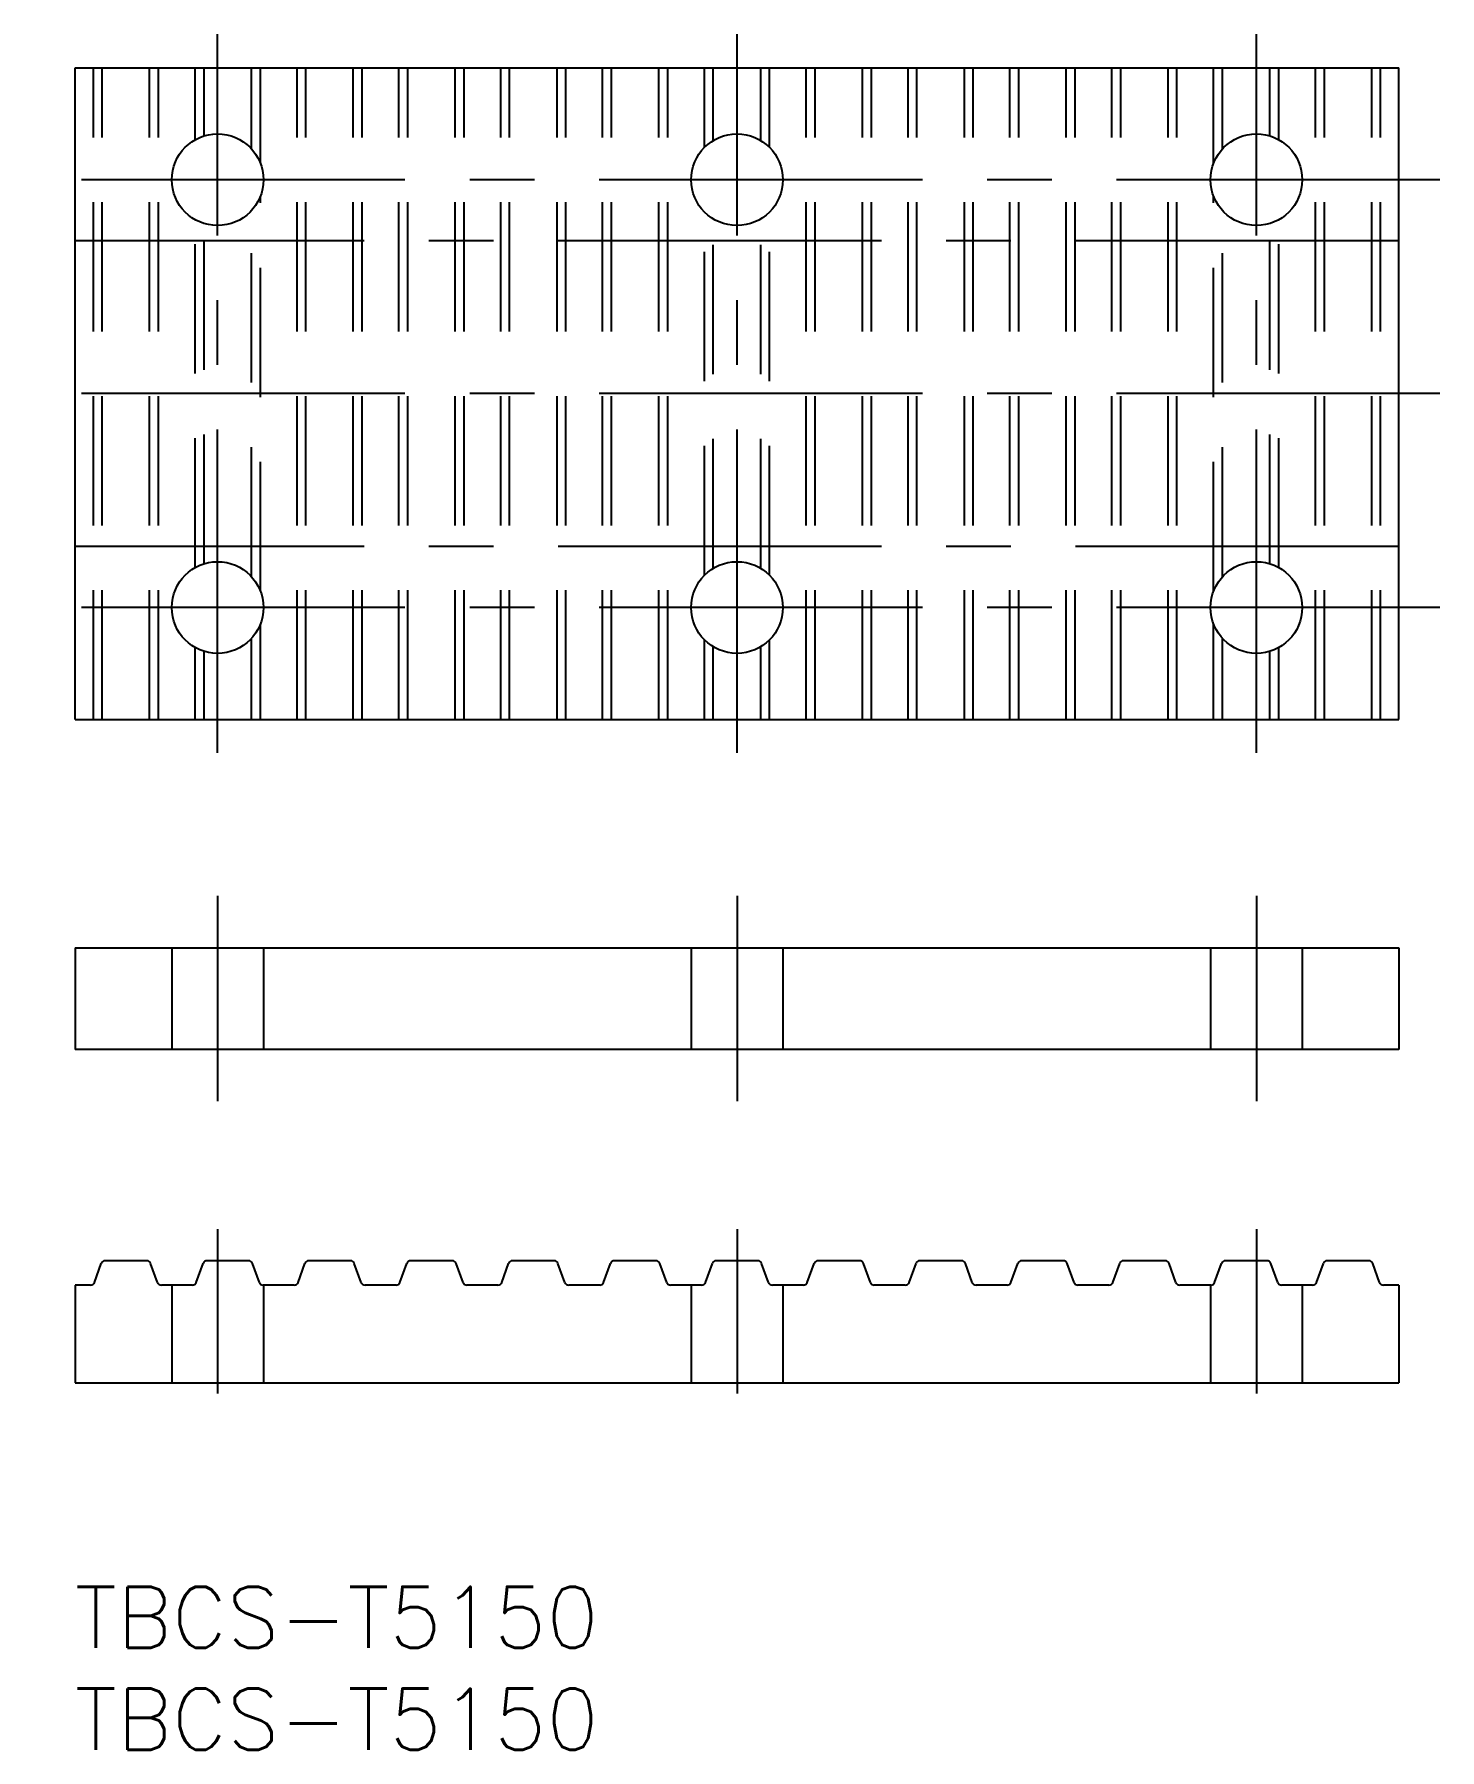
# Model space of a CAD drawing. Extents: x -2 to 67, y -8 to 76.2.
import ezdxf

# ---------------------------------------------------------------- set-up
doc = ezdxf.new("R2010")
doc.units = 0
doc.header["$LTSCALE"] = 0.5
doc.linetypes.add('CENTER', pattern=[50.8, 31.75, -6.35, 6.35, -6.35])
doc.linetypes.add('DASHED', pattern=[19.05, 12.7, -6.35])
for name, color, linetype in [('MSM_CENTER', 1, 'CENTER'), ('MSM_CONTINUOUS', 7, 'CONTINUOUS'), ('MSM_DASHED', 4, 'DASHED'), ('MSM_PART_NUMBER', 7, 'CONTINUOUS')]:
    doc.layers.add(name, color=color, linetype=linetype)
doc.styles.get("Standard").update_dxf_attribs({"font": 'txt.shx', "height": 3, "bigfont": 'bigfont.shx'})

# ---------------------------------------------------------------- blocks, each defined once
blk = doc.blocks.new('*U2')
at = {"layer": 'MSM_PART_NUMBER'}
blk.add_text('TBCS-T5150', height=3, dxfattribs=at).set_placement((0, -3))
blk = doc.blocks.new('*U3')
at = {"layer": 'MSM_PART_NUMBER'}
blk.add_text('TBCS-T5150', height=3, dxfattribs=at).set_placement((0, -8))

msp = doc.modelspace()

# ---------------------------------------------------------------- linework, layer by layer
at = {"layer": 'MSM_CENTER'}
for p, q in [((7, 40.924), (7, 76.2)), ((32.5, 40.924), (32.5, 76.2)), ((58, 40.924), (58, 76.2)), ((67, 69.062), (-2, 69.062)), ((65, 66.062), (0, 66.062)), ((67, 58.562), (-2, 58.562)), ((65, 51.062), (0, 51.062)), ((67, 48.062), (-2, 48.062)), ((7, 33.904), (7, 23.836)), ((32.5, 33.904), (32.5, 23.836)), ((58, 33.904), (58, 23.836)), ((7, 17.558), (7, 9.49)), ((32.5, 17.558), (32.5, 9.49)), ((58, 17.558), (58, 9.49))]:
    msp.add_line(p, q, dxfattribs=at)
at = {"layer": 'MSM_CONTINUOUS'}
for p, q in [((0, 42.562), (0, 74.562)), ((0, 74.562), (65, 74.562)), ((65, 42.562), (65, 74.562)), ((0, 42.562), (65, 42.562)), ((0, 31.365), (65, 31.365)), ((0, 31.365), (0, 26.365)), ((65, 31.365), (65, 26.365)), ((65, 26.365), (0, 26.365)), ((3.523, 16), (1.477, 16)), ((8.523, 16), (6.477, 16)), ((13.523, 16), (11.477, 16)), ((18.523, 16), (16.477, 16)), ((23.523, 16), (21.477, 16)), ((28.523, 16), (26.477, 16)), ((33.523, 16), (31.477, 16)), ((38.523, 16), (36.477, 16)), ((43.523, 16), (41.477, 16)), ((48.523, 16), (46.477, 16)), ((53.523, 16), (51.477, 16)), ((58.523, 16), (56.477, 16)), ((63.523, 16), (61.477, 16)), ((0.948, 14.932), (1.289, 15.868)), ((4.052, 14.932), (3.711, 15.868)), ((5.948, 14.932), (6.289, 15.868)), ((9.052, 14.932), (8.711, 15.868)), ((10.948, 14.932), (11.289, 15.868)), ((14.052, 14.932), (13.711, 15.868)), ((15.948, 14.932), (16.289, 15.868)), ((19.052, 14.932), (18.711, 15.868)), ((20.948, 14.932), (21.289, 15.868)), ((24.052, 14.932), (23.711, 15.868)), ((25.948, 14.932), (26.289, 15.868)), ((29.052, 14.932), (28.711, 15.868)), ((30.948, 14.932), (31.289, 15.868)), ((34.052, 14.932), (33.711, 15.868)), ((35.948, 14.932), (36.289, 15.868)), ((39.052, 14.932), (38.711, 15.868)), ((40.948, 14.932), (41.289, 15.868)), ((44.052, 14.932), (43.711, 15.868)), ((45.948, 14.932), (46.289, 15.868)), ((49.052, 14.932), (48.711, 15.868)), ((50.948, 14.932), (51.289, 15.868)), ((54.052, 14.932), (53.711, 15.868)), ((55.948, 14.932), (56.289, 15.868)), ((59.052, 14.932), (58.711, 15.868)), ((60.948, 14.932), (61.289, 15.868)), ((64.052, 14.932), (63.711, 15.868)), ((0.76, 14.8), (0, 14.8)), ((0, 14.8), (0, 10)), ((5.76, 14.8), (4.24, 14.8)), ((10.76, 14.8), (9.24, 14.8)), ((15.76, 14.8), (14.24, 14.8)), ((20.76, 14.8), (19.24, 14.8)), ((25.76, 14.8), (24.24, 14.8)), ((30.76, 14.8), (29.24, 14.8)), ((35.76, 14.8), (34.24, 14.8)), ((40.76, 14.8), (39.24, 14.8)), ((45.76, 14.8), (44.24, 14.8)), ((50.76, 14.8), (49.24, 14.8)), ((55.76, 14.8), (54.24, 14.8)), ((60.76, 14.8), (59.24, 14.8)), ((65, 14.8), (64.24, 14.8)), ((65, 14.8), (65, 10)), ((0, 10), (65, 10))]:
    msp.add_line(p, q, dxfattribs=at)
for centre in [(7, 69.062), (32.5, 69.062), (58, 69.062), (7, 48.062), (32.5, 48.062), (58, 48.062)]:
    msp.add_circle(centre, 2.25, dxfattribs=at)
for centre, start, end in [((1.477, 15.8), 90, 160), ((3.523, 15.8), 20, 90), ((6.477, 15.8), 90, 160), ((8.523, 15.8), 20, 90), ((11.477, 15.8), 90, 160), ((13.523, 15.8), 20, 90), ((16.477, 15.8), 90, 160), ((18.523, 15.8), 20, 90), ((21.477, 15.8), 90, 160), ((23.523, 15.8), 20, 90), ((26.477, 15.8), 90, 160), ((28.523, 15.8), 20, 90), ((31.477, 15.8), 90, 160), ((33.523, 15.8), 20, 90), ((36.477, 15.8), 90, 160), ((38.523, 15.8), 20, 90), ((41.477, 15.8), 90, 160), ((43.523, 15.8), 20, 90), ((46.477, 15.8), 90, 160), ((48.523, 15.8), 20, 90), ((51.477, 15.8), 90, 160), ((53.523, 15.8), 20, 90), ((56.477, 15.8), 90, 160), ((58.523, 15.8), 20, 90), ((61.477, 15.8), 90, 160), ((63.523, 15.8), 20, 90), ((0.76, 15), 270, 340), ((4.24, 15), 200, 270), ((5.76, 15), 270, 340), ((9.24, 15), 200, 270), ((10.76, 15), 270, 340), ((14.24, 15), 200, 270), ((15.76, 15), 270, 340), ((19.24, 15), 200, 270), ((20.76, 15), 270, 340), ((24.24, 15), 200, 270), ((25.76, 15), 270, 340), ((29.24, 15), 200, 270), ((30.76, 15), 270, 340), ((34.24, 15), 200, 270), ((35.76, 15), 270, 340), ((39.24, 15), 200, 270), ((40.76, 15), 270, 340), ((44.24, 15), 200, 270), ((45.76, 15), 270, 340), ((49.24, 15), 200, 270), ((50.76, 15), 270, 340), ((54.24, 15), 200, 270), ((55.76, 15), 270, 340), ((59.24, 15), 200, 270), ((60.76, 15), 270, 340), ((64.24, 15), 200, 270)]:
    msp.add_arc(centre, 0.2, start, end, dxfattribs=at)
at = {"layer": 'MSM_DASHED'}
for p, q in [((0.9, 42.562), (0.9, 74.562)), ((1.337, 42.562), (1.337, 74.562)), ((3.663, 42.562), (3.663, 74.562)), ((4.1, 42.562), (4.1, 74.562)), ((5.9, 71.025), (5.9, 74.562)), ((6.337, 71.212), (6.337, 74.562)), ((8.663, 70.577), (8.663, 74.562)), ((9.1, 69.87), (9.1, 74.562)), ((10.9, 42.562), (10.9, 74.562)), ((11.337, 42.562), (11.337, 74.562)), ((13.663, 42.562), (13.663, 74.562)), ((14.1, 42.562), (14.1, 74.562)), ((15.9, 42.562), (15.9, 74.562)), ((16.337, 42.562), (16.337, 74.562)), ((18.663, 42.562), (18.663, 74.562)), ((19.1, 42.562), (19.1, 74.562)), ((20.9, 42.562), (20.9, 74.562)), ((21.337, 42.562), (21.337, 74.562)), ((23.663, 42.562), (23.663, 74.562)), ((24.1, 42.562), (24.1, 74.562)), ((25.9, 42.562), (25.9, 74.562)), ((26.337, 42.562), (26.337, 74.562)), ((28.663, 42.562), (28.663, 74.562)), ((29.1, 42.562), (29.1, 74.562)), ((30.9, 70.644), (30.9, 74.562)), ((31.337, 70.988), (31.337, 74.562)), ((33.663, 70.988), (33.663, 74.562)), ((34.1, 70.644), (34.1, 74.562)), ((35.9, 42.562), (35.9, 74.562)), ((36.337, 42.562), (36.337, 74.562)), ((38.663, 42.562), (38.663, 74.562)), ((39.1, 42.562), (39.1, 74.562)), ((40.9, 42.562), (40.9, 74.562)), ((41.337, 42.562), (41.337, 74.562)), ((43.663, 42.562), (43.663, 74.562)), ((44.1, 42.562), (44.1, 74.562)), ((45.9, 42.562), (45.9, 74.562)), ((46.337, 42.562), (46.337, 74.562)), ((48.663, 42.562), (48.663, 74.562)), ((49.1, 42.562), (49.1, 74.562)), ((50.9, 42.562), (50.9, 74.562)), ((51.337, 42.562), (51.337, 74.562)), ((53.663, 42.562), (53.663, 74.562)), ((54.1, 42.562), (54.1, 74.562)), ((55.9, 69.87), (55.9, 74.562)), ((56.337, 70.577), (56.337, 74.562)), ((58.663, 71.212), (58.663, 74.562)), ((59.1, 71.025), (59.1, 74.562)), ((60.9, 42.562), (60.9, 74.562)), ((61.337, 42.562), (61.337, 74.562)), ((63.663, 42.562), (63.663, 74.562)), ((64.1, 42.562), (64.1, 74.562)), ((9.1, 48.87), (9.1, 68.254)), ((55.9, 48.87), (55.9, 68.254)), ((8.663, 49.577), (8.663, 67.547)), ((30.9, 49.644), (30.9, 67.48)), ((34.1, 49.644), (34.1, 67.48)), ((56.337, 49.577), (56.337, 67.547)), ((5.9, 50.025), (5.9, 67.099)), ((6.337, 50.212), (6.337, 66.912)), ((31.337, 49.988), (31.337, 67.136)), ((33.663, 49.988), (33.663, 67.136)), ((58.663, 50.212), (58.663, 66.912)), ((59.1, 50.025), (59.1, 67.099)), ((9.1, 42.562), (9.1, 47.254)), ((55.9, 42.562), (55.9, 47.254)), ((8.663, 42.562), (8.663, 46.547)), ((30.9, 42.562), (30.9, 46.48)), ((34.1, 42.562), (34.1, 46.48)), ((56.337, 42.562), (56.337, 46.547)), ((5.9, 42.562), (5.9, 46.099)), ((6.337, 42.562), (6.337, 45.912)), ((31.337, 42.562), (31.337, 46.136)), ((33.663, 42.562), (33.663, 46.136)), ((58.663, 42.562), (58.663, 45.912)), ((59.1, 42.562), (59.1, 46.099)), ((4.75, 31.365), (4.75, 26.37)), ((9.25, 31.365), (9.25, 26.37)), ((30.25, 31.365), (30.25, 26.37)), ((34.75, 31.365), (34.75, 26.37)), ((55.75, 31.365), (55.75, 26.37)), ((60.25, 31.365), (60.25, 26.37)), ((4.75, 14.8), (4.75, 10.006)), ((9.25, 14.8), (9.25, 10.006)), ((30.25, 14.8), (30.25, 10.006)), ((34.75, 14.8), (34.75, 10.006)), ((55.75, 14.8), (55.75, 10.006)), ((60.25, 14.8), (60.25, 10.006))]:
    msp.add_line(p, q, dxfattribs=at)

# ---------------------------------------------------------------- block references
at = {"layer": 'MSM_CONTINUOUS'}
for name in ['*U2', '*U3']:
    msp.add_blockref(name, (0, 0), dxfattribs=at)

doc.saveas('drawing.dxf')
